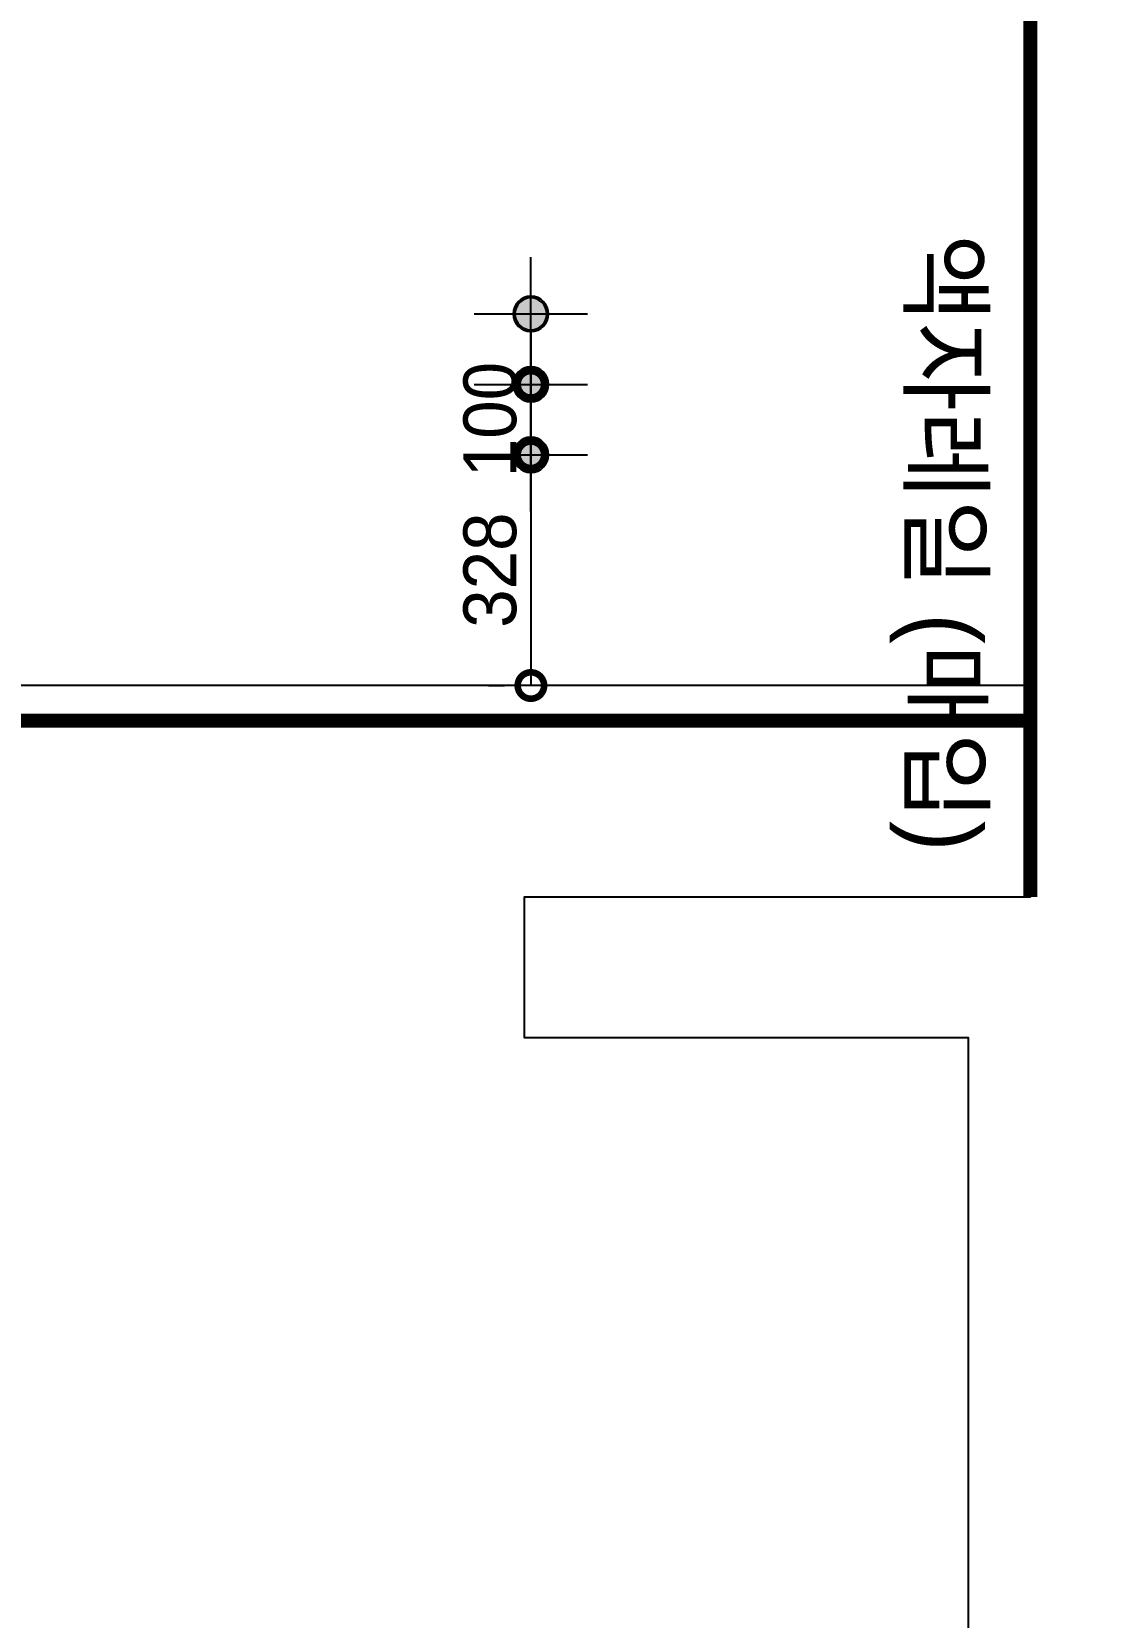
# Model space of a CAD drawing. Header units: inches. Extents: x 15866 to 103813, y -56635 to -28561.
# Drawn here: x 48616 to 50129, y -41197 to -38947 of the extents above; entities that cross this region are included whole.
import ezdxf

# ---------------------------------------------------------------- set-up
doc = ezdxf.new("R2010")
doc.units = ezdxf.units.IN
doc.header["$LTSCALE"] = 50
doc.header["$MEASUREMENT"] = 0
doc.linetypes.add('HID', pattern=[2.5, 1.5, -1])
for name, color, linetype in [('06-LIGHT', 4, 'Continuous'), ('07-DIM WAL', 5, 'Continuous'), ('2-con', 2, 'Continuous'), ('3.기호.계단선', 30, 'Continuous'), ('CEIL-LIGHT', 7, 'Continuous'), ('RC-LIGHT', 7, 'Continuous')]:
    doc.layers.add(name, color=color, linetype=linetype)
doc.styles.add('스타일1', font='HY울릉도M.TTF')
doc.styles.add('코레일둥고', font='Korail_Round_Gothic_Medium.ttf')
doc.dimstyles.new('30', dxfattribs={"dimscale": 30, "dimtxt": 2.5, "dimasz": 2.5, "dimexe": 1.25, "dimexo": 2, "dimtad": 1, "dimdec": 0, "dimtxsty": '스타일1', "dimblk": 'DOTSMALL', "dimcen": 2.5, "dimclrd": 1, "dimclre": 1, "dimclrt": 7, "dimadec": 0, "dimazin": 0, "dimtfac": 1, "dimtdec": 0, "dimtix": 1, "dimtmove": 0, "dimatfit": 3, "dimldrblk": 'DOTSMALL', "dimfxl": 1.25, "dimarcsym": 0})

# ---------------------------------------------------------------- blocks, each defined once
blk = doc.blocks.new('vudausewh')
at = {"layer": '2-con'}
blk.add_lwpolyline([(28724, -36719.6), (28724, -41659.6), (28739, -41659.6), (28739, -41859.6), (28646, -41859.6), (28646, -42044.6), (27726, -42044.6), (27726, -41844.6), (28446, -41844.6), (28446, -40374.6), (27816, -40374.6), (27816, -40174.6), (28534, -40174.6), (28534, -36719.6), (28724, -36719.6)], dxfattribs=at)
blk = doc.blocks.new('cjswjdej')
blk.add_blockref('vudausewh', (21500, 0))
blk = doc.blocks.new('1')
at = {"linetype": 'Continuous'}
h = blk.add_hatch(color=4, dxfattribs=at)
h.dxf.hatch_style = 1
edge = h.paths.add_edge_path()
edge.add_arc((11539653.5, -14273503.8), 37.5, 0, 360)
at = {"color": 1, "linetype": 'Continuous'}
for p, q in [((11539653.5, -14273637.1), (11539653.5, -14273370.5)), ((11539520.2, -14273503.8), (11539786.8, -14273503.8))]:
    blk.add_line(p, q, dxfattribs=at)
at = {"color": 4, "linetype": 'Continuous'}
for radius in [41.5, 37.5]:
    blk.add_circle((11539653.5, -14273503.8), radius, dxfattribs=at)
blk = doc.blocks.new('_DOTSMALL')
at = {"color": 0, "linetype": 'ByBlock', "const_width": 0.5}
blk.add_lwpolyline([(-0.0625, 0, 1), (0.0625, 0, 1)], format="xyb", close=True, dxfattribs=at)
blk = doc.blocks.new('*D189')
at = {"layer": '07-DIM WAL', "color": 1, "lineweight": -2, "transparency": 16777216}
for p, q in [((49325, -39372.1), (49325, -39622.1)), ((49265, -39447.1), (49287.5, -39447.1)), ((49265, -39547.1), (49287.5, -39547.1))]:
    blk.add_line(p, q, dxfattribs=at)
at = {"layer": 'Defpoints', "color": 0, "transparency": 16777216}
for p in [(49325, -39447.1), (49325, -39547.1), (49325, -39547.1)]:
    blk.add_point(p, dxfattribs=at)
at = {"layer": '07-DIM WAL', "color": 1, "lineweight": -2, "transparency": 16777216, "xscale": 75, "yscale": 75, "zscale": 75}
for p, rotation in [((49325, -39447.1), 270), ((49325, -39547.1), 90)]:
    blk.add_blockref('_DOTSMALL', p, dxfattribs=dict(at, rotation=rotation))
at = {"layer": '07-DIM WAL', "color": 7, "transparency": 16777216, "insert": (49267.2, -39497.1), "char_height": 75, "attachment_point": 5, "rotation": 90, "style": '스타일1'}
blk.add_mtext('100', dxfattribs=at)
blk = doc.blocks.new('*D190')
at = {"layer": '07-DIM WAL', "color": 1, "lineweight": -2, "transparency": 16777216}
for p, q in [((49265, -39547.1), (49287.5, -39547.1)), ((49325, -39547.1), (49325, -39874.6)), ((49265, -39874.6), (49287.5, -39874.6))]:
    blk.add_line(p, q, dxfattribs=at)
at = {"layer": 'Defpoints', "color": 0, "transparency": 16777216}
for p in [(49325, -39547.1), (49325, -39874.6), (49325, -39874.6)]:
    blk.add_point(p, dxfattribs=at)
at = {"layer": '07-DIM WAL', "color": 1, "lineweight": -2, "transparency": 16777216, "xscale": 75, "yscale": 75, "zscale": 75}
for p, rotation in [((49325, -39547.1), 90), ((49325, -39874.6), 270)]:
    blk.add_blockref('_DOTSMALL', p, dxfattribs=dict(at, rotation=rotation))
at = {"layer": '07-DIM WAL', "color": 7, "transparency": 16777216, "insert": (49267.2, -39710.8), "char_height": 75, "attachment_point": 5, "rotation": 90, "style": '스타일1'}
blk.add_mtext('328', dxfattribs=at)

msp = doc.modelspace()

# ---------------------------------------------------------------- linework, layer by layer
at = {"layer": '06-LIGHT', "color": 10, "linetype": 'HID', "const_width": 20}
msp.add_lwpolyline([(50034, -39924.6), (45566, -39924.6)], dxfattribs=at)
at = {"layer": '3.기호.계단선', "color": 140, "linetype": 'HID', "const_width": 20}
msp.add_lwpolyline([(50034, -36719.6), (50034, -40174.6)], dxfattribs=at)
at = {"layer": 'CEIL-LIGHT'}
msp.add_lwpolyline([(50034, -39874.6), (45516, -39874.6)], dxfattribs=at)

# ---------------------------------------------------------------- block references
msp.add_blockref('cjswjdej', (0, 0))
at = {"layer": 'RC-LIGHT', "xscale": -0.6024096385271789, "yscale": 0.6024096385271789, "zscale": 0.6024096385271789, "rotation": 270}
for p in [(8647821.2, -6990945.6), (8647821.2, -6991045.6), (8647821.2, -6991145.6)]:
    msp.add_blockref('1', p, dxfattribs=at)

# ---------------------------------------------------------------- texts
at = {"layer": '3.기호.계단선', "color": 140, "linetype": 'HID', "style": '코레일둥고'}
msp.add_text('액자레일 (매입)', height=100, rotation=270, dxfattribs=at).set_placement((49864.3, -39233.8))

# ---------------------------------------------------------------- dimensions: what is measured, and where the dimension line sits
at = {"layer": '07-DIM WAL'}
for base, p1, p2, picture, middle in [((49325, -39547.1), (49325, -39447.1), (49325, -39547.1), '*D189', (49267.2, -39497.1)), ((49324.9843217, -39874.5604173), (49324.9843217, -39547.0604173), (49324.9843217, -39874.5604173), '*D190', (49267.1863856, -39710.8104173))]:
    dim = msp.add_linear_dim(base=base, p1=p1, p2=p2, angle=90, dimstyle='30', dxfattribs=at)
    dim.commit()
    dim.dimension.update_dxf_attribs({"geometry": picture, "text_midpoint": middle})

doc.saveas('drawing.dxf')
